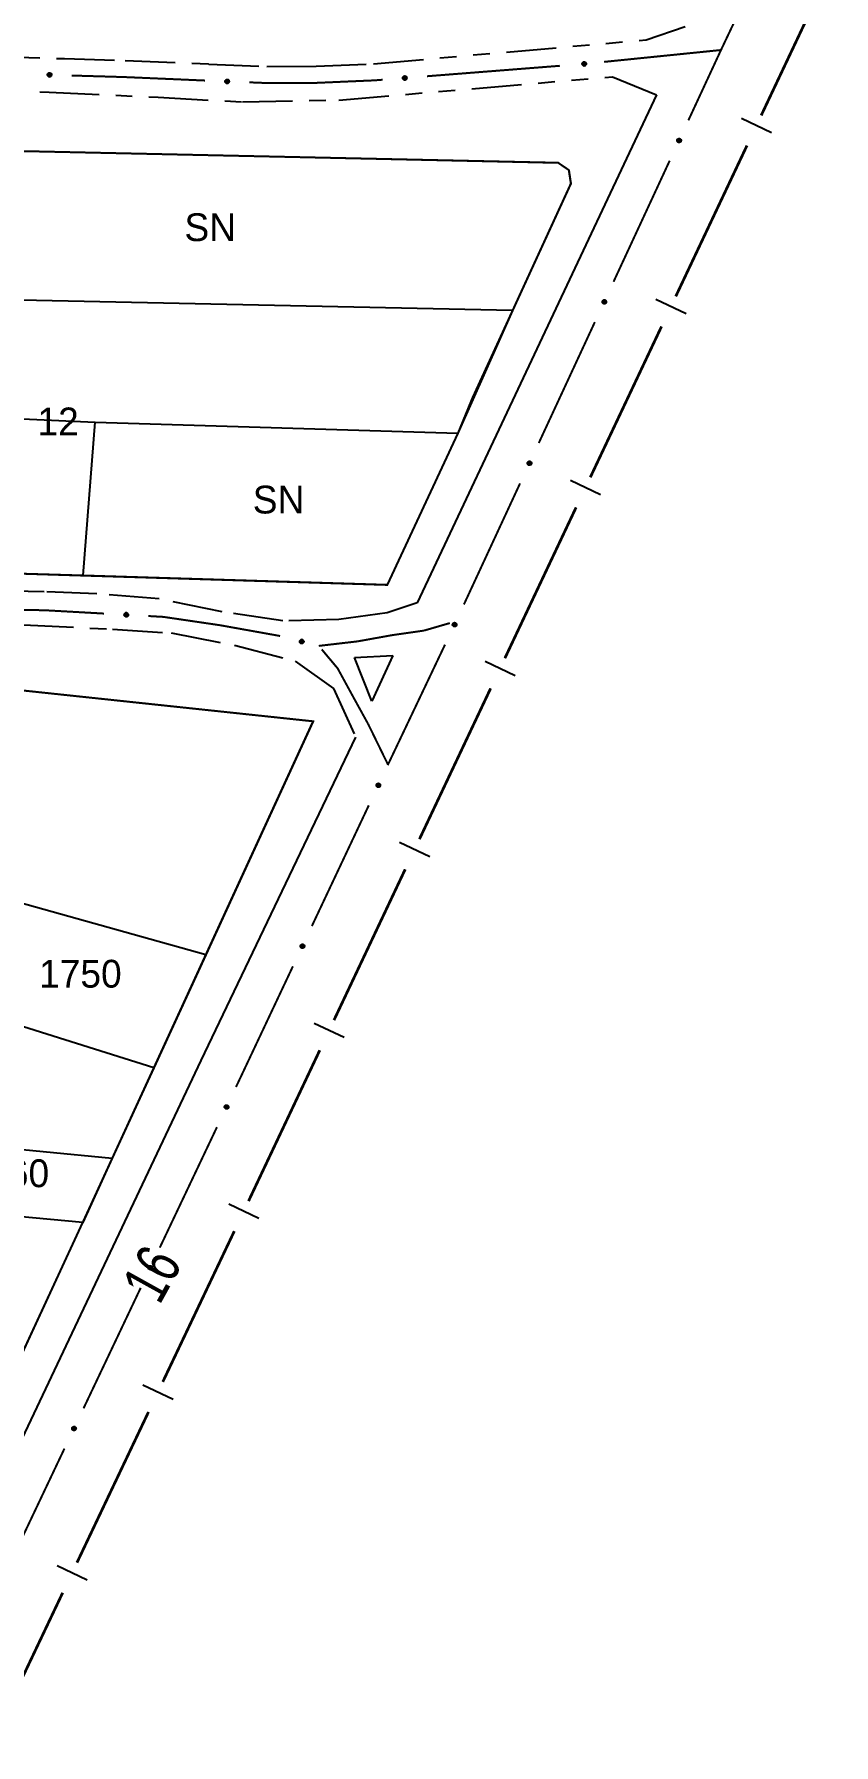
# Model space of a CAD drawing. Extents: x 203196 to 204359, y 4872588 to 4874244.
# Drawn here: x 204081.1 to 204153.1, y 4873114.6 to 4873268.4 of the extents above; entities that cross this region are included whole.
import ezdxf
from ezdxf.enums import TextEntityAlignment as Align

# ---------------------------------------------------------------- set-up
doc = ezdxf.new("R2010")
doc.units = 0
doc.header["$LTSCALE"] = 1.5
doc.header["$MEASUREMENT"] = 0
doc.linetypes.add('TRACO_25', pattern=[8, 3, -1, 1, -1, 1, -1])
for name, color, linetype in [('CD_MALHA_LOTES', 7, 'CONTINUOUS'), ('LM-LIM-SETORES-BAIRROS', 250, 'CONTINUOUS'), ('RU-QUADRA', 210, 'CONTINUOUS'), ('SV-EIXO-RUA-N-PAV', 6, 'CONTINUOUS'), ('SV-EIXO-RUA-PAV', 20, 'CONTINUOUS'), ('SV-RUA-NAO-PAV', 7, 'CONTINUOUS'), ('SV-RUA-PAVIM', 7, 'CONTINUOUS'), ('SV-TXT-RUA-PAV', 7, 'CONTINUOUS'), ('Th_NmrPort', 1, 'CONTINUOUS')]:
    doc.layers.add(name, color=color, linetype=linetype)
doc.styles.add('ARIAL', font='ARIAL.SHX')

msp = doc.modelspace()

# ---------------------------------------------------------------- linework, layer by layer
at = {"layer": 'CD_MALHA_LOTES', "linetype": 'Continuous', "flags": 128}
for points in [[(204077.649778, 4873257.945786), (204128.24001, 4873256.846762), (204129.194573, 4873256.195676), (204129.382191, 4873254.976383), (204124.135621, 4873243.557858)], [(204124.135621, 4873243.557858), (204076.960922, 4873244.54644)], [(204124.135621, 4873243.557858), (204119.215309, 4873232.512458)], [(204075.374157, 4873234.020862), (204086.556713, 4873233.510033)], [(204085.48824, 4873219.717569), (204086.556713, 4873233.510033)], [(204086.556713, 4873233.510033), (204119.215309, 4873232.512458)], [(204119.215309, 4873232.512458), (204112.865238, 4873218.879874)], [(204085.48824, 4873219.717569), (204074.257949, 4873220.061199)], [(204112.865238, 4873218.879874), (204085.48824, 4873219.717569)], [(204077.240876, 4873209.683425), (204106.176853, 4873206.612377), (204096.520659, 4873185.617221)], [(204096.520659, 4873185.617221), (204069.602875, 4873193.141934)], [(204096.520659, 4873185.617221), (204091.847959, 4873175.457519)], [(204091.847959, 4873175.457519), (204065.611286, 4873183.679857)], [(204091.847959, 4873175.457519), (204088.109974, 4873167.330139)], [(204063.228988, 4873169.729099), (204088.109974, 4873167.330139)], [(204088.109974, 4873167.330139), (204085.449099, 4873161.544684)], [(204085.449099, 4873161.544684), (204060.87082, 4873163.81534)], [(204075.214034, 4873139.457888), (204085.449099, 4873161.544684)]]:
    msp.add_lwpolyline(points, dxfattribs=at)
at = {"layer": 'LM-LIM-SETORES-BAIRROS', "const_width": 0.25}
for points in [[(204152.926195, 4873274.670148), (204146.517425, 4873261.108155)], [(204145.235671, 4873258.395756), (204138.826901, 4873244.833763)], [(204137.545147, 4873242.121364), (204131.136377, 4873228.559371)], [(204129.854623, 4873225.846972), (204123.445853, 4873212.284979)], [(204122.164099, 4873209.57258), (204115.755328, 4873196.010586)], [(204114.473574, 4873193.298188), (204108.064804, 4873179.736194)], [(204106.78305, 4873177.023796), (204100.37428, 4873163.461802)], [(204099.091481, 4873160.749899), (204092.655629, 4873147.200736)], [(204091.368458, 4873144.490904), (204084.932606, 4873130.941741)], [(204083.645435, 4873128.231909), (204077.209583, 4873114.682746)]]:
    msp.add_lwpolyline(points, dxfattribs=at)
at = {"layer": 'LM-LIM-SETORES-BAIRROS'}
for points in [[(204144.733974, 4873260.844899), (204147.446373, 4873259.563145)], [(204137.04345, 4873244.570507), (204139.755849, 4873243.288753)], [(204129.352926, 4873228.296115), (204132.065325, 4873227.014361)], [(204121.662402, 4873212.021723), (204124.374801, 4873210.739969)], [(204113.971878, 4873195.747331), (204116.684276, 4873194.465577)], [(204106.281354, 4873179.472938), (204108.993752, 4873178.191184)], [(204098.590829, 4873163.198546), (204101.303228, 4873161.916792)], [(204090.871655, 4873146.941044), (204093.581488, 4873145.653873)], [(204083.148633, 4873130.682049), (204085.858465, 4873129.394878)]]:
    msp.add_lwpolyline(points, dxfattribs=at)
at = {"layer": 'RU-QUADRA', "linetype": 'Continuous', "const_width": 0.18, "flags": 128}
for points in [[(204074.257949, 4873220.061199), (204085.48824, 4873219.717569), (204112.865238, 4873218.879874), (204119.215309, 4873232.512458), (204120.522086, 4873235.693437), (204124.135621, 4873243.557858), (204129.382191, 4873254.976383), (204129.194573, 4873256.195676), (204128.24001, 4873256.846762), (204077.649778, 4873257.945786)], [(204075.214034, 4873139.457888), (204085.449099, 4873161.544684), (204088.109974, 4873167.330139), (204091.108688, 4873173.850147), (204091.847959, 4873175.457519), (204096.520659, 4873185.617221), (204106.176853, 4873206.612377), (204077.240876, 4873209.683425)]]:
    msp.add_lwpolyline(points, dxfattribs=at)
at = {"layer": 'SV-EIXO-RUA-N-PAV', "const_width": 0.18}
for points in [[(204132.376856, 4873265.921882), (204142.325981, 4873266.929306)], [(204142.325981, 4873266.929306), (204142.896206, 4873266.987045)], [(204116.429552, 4873264.629411), (204128.392751, 4873265.568487)], [(204084.462162, 4873264.693264), (204088.460475, 4873264.577099)], [(204088.460475, 4873264.577099), (204089.210506, 4873264.555312)], [(204089.210506, 4873264.555312), (204096.453462, 4873264.243766)], [(204100.450158, 4873264.081245), (204101.449339, 4873264.040797)], [(204101.449339, 4873264.040797), (204101.985314, 4873264.019102)], [(204101.985314, 4873264.019102), (204106.448872, 4873264.035021)], [(204106.448872, 4873264.035021), (204106.508049, 4873264.035204)], [(204106.508049, 4873264.035204), (204111.444292, 4873264.247893)], [(204111.444292, 4873264.247893), (204111.721262, 4873264.259824)], [(204111.721262, 4873264.259824), (204112.441818, 4873264.316386)], [(204082.118342, 4873216.5943), (204075.380319, 4873216.744037)], [(204082.378252, 4873216.579805), (204082.118342, 4873216.5943)], [(204087.370492, 4873216.301352), (204082.378252, 4873216.579805)], [(204092.700355, 4873216.004068), (204091.364285, 4873216.07859)], [(204093.355174, 4873215.907835), (204092.700355, 4873216.004068)], [(204097.797491, 4873215.254977), (204093.355174, 4873215.907835)], [(204098.29947, 4873215.165071), (204097.797491, 4873215.254977)], [(204103.217427, 4873214.284242), (204098.29947, 4873215.165071)], [(204113.329246, 4873214.365137), (204115.598996, 4873214.689387)], [(204115.598996, 4873214.689387), (204116.160555, 4873214.769609)], [(204116.160555, 4873214.769609), (204118.496729, 4873215.44822)], [(204103.221094, 4873214.283304), (204103.217427, 4873214.284242)], [(204106.695892, 4873213.394402), (204109.675814, 4873213.740905)], [(204108.394678, 4873211.372038), (204106.961728, 4873213.077931)], [(204109.675814, 4873213.740905), (204110.174358, 4873213.798875)], [(204110.174358, 4873213.798875), (204112.633163, 4873214.240199)], [(204112.633163, 4873214.240199), (204113.329246, 4873214.365137)], [(204108.764413, 4873210.694191), (204108.394678, 4873211.372038)], [(204109.85078, 4873208.702518), (204108.764413, 4873210.694191)], [(204110.204059, 4873208.062199), (204109.85078, 4873208.702518)], [(204111.145093, 4873206.356576), (204110.204059, 4873208.062199)], [(204111.167933, 4873206.309858), (204111.145093, 4873206.356576)], [(204112.924773, 4873202.716321), (204111.167933, 4873206.309858)]]:
    msp.add_lwpolyline(points, dxfattribs=at)
at = {"layer": 'SV-EIXO-RUA-N-PAV'}
for points in [[(204130.436585, 4873265.836058), (204130.466969, 4873265.874384), (204130.500919, 4873265.90111), (204130.535651, 4873265.915251), (204130.569601, 4873265.919744), (204130.604852, 4873265.920429), (204130.640544, 4873265.913278), (204130.6784, 4873265.896567), (204130.71706, 4873265.866358), (204130.742152, 4873265.829779), (204130.757838, 4873265.79647), (204130.764561, 4873265.761339), (204130.764653, 4873265.727084), (204130.755999, 4873265.690254), (204130.738689, 4873265.652056), (204130.707372, 4873265.613917), (204130.673908, 4873265.587944), (204130.639955, 4873265.575148), (204130.604593, 4873265.568613), (204130.568597, 4873265.568345), (204130.533602, 4873265.575566), (204130.495173, 4873265.593064), (204130.45794, 4873265.624473), (204130.431653, 4873265.657553), (204130.418384, 4873265.691318), (204130.412734, 4873265.726276), (204130.411617, 4873265.761624), (204130.417311, 4873265.797801), (204130.436585, 4873265.836058)], [(204082.323257, 4873264.871828), (204082.358499, 4873264.90574), (204082.395722, 4873264.92768), (204082.432035, 4873264.937043), (204082.46628, 4873264.93695), (204082.501305, 4873264.932908), (204082.535718, 4873264.921043), (204082.570996, 4873264.899413), (204082.605263, 4873264.8643), (204082.625232, 4873264.824691), (204082.636316, 4873264.789582), (204082.638275, 4873264.753866), (204082.633779, 4873264.719908), (204082.620272, 4873264.684569), (204082.598003, 4873264.649032), (204082.561861, 4873264.61543), (204082.525221, 4873264.594171), (204082.48986, 4873264.586037), (204082.453942, 4873264.584295), (204082.418234, 4873264.58885), (204082.384521, 4873264.600691), (204082.348781, 4873264.623177), (204082.316088, 4873264.659288), (204082.294468, 4873264.69559), (204082.28584, 4873264.730828), (204082.284921, 4873264.766228), (204082.288547, 4873264.801407), (204082.299034, 4873264.836496), (204082.323257, 4873264.871828)], [(204098.312684, 4873264.277944), (204098.348165, 4873264.311606), (204098.385542, 4873264.333282), (204098.42192, 4873264.342388), (204098.456165, 4873264.342052), (204098.49116, 4873264.337763), (204098.525488, 4873264.325655), (204098.560612, 4873264.303776), (204098.59463, 4873264.268422), (204098.614318, 4873264.228673), (204098.625154, 4873264.193486), (204098.62686, 4873264.157757), (204098.622124, 4873264.123831), (204098.608367, 4873264.088589), (204098.585848, 4873264.053211), (204098.549469, 4873264.019865), (204098.51268, 4873263.998866), (204098.477262, 4873263.990982), (204098.441332, 4873263.989494), (204098.405657, 4873263.994301), (204098.372028, 4873264.006381), (204098.336449, 4873264.029119), (204098.304012, 4873264.06546), (204098.282649, 4873264.101914), (204098.27427, 4873264.137212), (204098.273602, 4873264.172618), (204098.277477, 4873264.20777), (204098.288212, 4873264.242785), (204098.312684, 4873264.277944)], [(204114.283831, 4873264.571398), (204114.315072, 4873264.609028), (204114.349617, 4873264.634981), (204114.384659, 4873264.648334), (204114.418702, 4873264.652059), (204114.453959, 4873264.651948), (204114.48948, 4873264.643994), (204114.526949, 4873264.626432), (204114.564918, 4873264.595358), (204114.589178, 4873264.558223), (204114.604108, 4873264.524568), (204114.610036, 4873264.489293), (204114.609354, 4873264.455045), (204114.599871, 4873264.418421), (204114.581703, 4873264.380623), (204114.549533, 4873264.343201), (204114.515492, 4873264.317989), (204114.481258, 4873264.305964), (204114.445758, 4873264.300228), (204114.409765, 4873264.300773), (204114.374941, 4873264.308782), (204114.336918, 4873264.327143), (204114.300403, 4873264.359384), (204114.27487, 4873264.393049), (204114.262367, 4873264.427105), (204114.257507, 4873264.462183), (204114.257188, 4873264.497546), (204114.263698, 4873264.533586), (204114.283831, 4873264.571398)], [(204089.504716, 4873216.07206), (204089.468725, 4873216.038943), (204089.431022, 4873216.01784), (204089.394509, 4873216.00929), (204089.360273, 4873216.010148), (204089.325348, 4873216.014971), (204089.291208, 4873216.027601), (204089.256422, 4873216.050013), (204089.222948, 4873216.085883), (204089.203869, 4873216.125928), (204089.193571, 4873216.161276), (204089.19241, 4873216.197027), (204089.197664, 4873216.230876), (204089.211956, 4873216.265905), (204089.235013, 4873216.300935), (204089.271896, 4873216.333722), (204089.309002, 4873216.354157), (204089.344536, 4873216.3615), (204089.380484, 4873216.362439), (204089.416081, 4873216.357089), (204089.449522, 4873216.344497), (204089.48475, 4873216.321219), (204089.516629, 4873216.284386), (204089.537433, 4873216.247611), (204089.545272, 4873216.212189), (204089.5454, 4873216.176777), (204089.540989, 4873216.141688), (204089.529721, 4873216.106842), (204089.504716, 4873216.07206)], [(204105.270616, 4873213.645382), (204105.228898, 4873213.619855), (204105.187823, 4873213.606446), (204105.150346, 4873213.605123), (204105.116924, 4873213.612589), (204105.083592, 4873213.624079), (204105.052541, 4873213.643077), (204105.022749, 4873213.671796), (204104.996848, 4873213.713465), (204104.985878, 4873213.756445), (204104.982615, 4873213.793118), (204104.988393, 4873213.828417), (204105.000097, 4873213.860611), (204105.020898, 4873213.892211), (204105.050297, 4873213.922118), (204105.092827, 4873213.947149), (204105.133186, 4873213.960018), (204105.169469, 4873213.960346), (204105.204919, 4873213.954312), (204105.238809, 4873213.942174), (204105.269181, 4873213.92335), (204105.299239, 4873213.893695), (204105.323388, 4873213.851391), (204105.336683, 4873213.811284), (204105.337521, 4873213.775015), (204105.330794, 4873213.740248), (204105.319677, 4873213.706676), (204105.301879, 4873213.674668), (204105.270616, 4873213.645382)]]:
    msp.add_lwpolyline(points, close=True, dxfattribs=at)
for points in [[(204130.411617, 4873265.761624), (204130.742152, 4873265.829779)], [(204130.412734, 4873265.726276), (204130.757838, 4873265.79647)], [(204130.415833, 4873265.745422), (204130.744866, 4873265.814398)], [(204130.417311, 4873265.797801), (204130.71706, 4873265.866358)], [(204130.418187, 4873265.708629), (204130.759713, 4873265.776128)], [(204130.418384, 4873265.691318), (204130.764561, 4873265.761339)], [(204130.419184, 4873265.780048), (204130.725001, 4873265.848045)], [(204130.427966, 4873265.815225), (204130.694413, 4873265.879235)], [(204130.428549, 4873265.67402), (204130.761655, 4873265.743408)], [(204130.431653, 4873265.657553), (204130.764653, 4873265.727084)], [(204130.436585, 4873265.836058), (204130.6784, 4873265.896567)], [(204130.447057, 4873265.640235), (204130.755726, 4873265.707149)], [(204130.453984, 4873265.856262), (204130.652156, 4873265.903758)], [(204130.45794, 4873265.624473), (204130.755999, 4873265.690254)], [(204130.466969, 4873265.874384), (204130.640544, 4873265.913278)], [(204130.480223, 4873265.610677), (204130.744367, 4873265.67034)], [(204130.486257, 4873265.889702), (204130.61399, 4873265.91498)], [(204130.495173, 4873265.593064), (204130.738689, 4873265.652056)], [(204130.500919, 4873265.90111), (204130.604852, 4873265.920429)], [(204130.519627, 4873265.587237), (204130.715359, 4873265.631743)], [(204130.533602, 4873265.575566), (204130.707372, 4873265.613917)], [(204130.555353, 4873265.573025), (204130.684306, 4873265.599797)], [(204130.568597, 4873265.568345), (204130.673908, 4873265.587944)], [(204082.284921, 4873264.766228), (204082.636316, 4873264.789582)], [(204082.28584, 4873264.730828), (204082.638275, 4873264.753866)], [(204082.287962, 4873264.74801), (204082.635451, 4873264.769171)], [(204082.288547, 4873264.801407), (204082.625232, 4873264.824691)], [(204082.290556, 4873264.784786), (204082.625862, 4873264.809085)], [(204082.293597, 4873264.712325), (204082.632994, 4873264.736487)], [(204082.294468, 4873264.69559), (204082.633779, 4873264.719908)], [(204082.298513, 4873264.818653), (204082.610681, 4873264.845089)], [(204082.299034, 4873264.836496), (204082.605263, 4873264.8643)], [(204082.307414, 4873264.676366), (204082.622263, 4873264.701348)], [(204082.311926, 4873264.852337), (204082.584544, 4873264.880094)], [(204082.316088, 4873264.659288), (204082.620272, 4873264.684569)], [(204082.323257, 4873264.871828), (204082.570996, 4873264.899413)], [(204082.336323, 4873264.642633), (204082.606078, 4873264.666391)], [(204082.343204, 4873264.88952), (204082.545952, 4873264.910054)], [(204082.348781, 4873264.623177), (204082.598003, 4873264.649032)], [(204082.358499, 4873264.90574), (204082.535718, 4873264.921043)], [(204082.372234, 4873264.614128), (204082.572163, 4873264.632026)], [(204082.379664, 4873264.918338), (204082.509631, 4873264.926285)], [(204082.384521, 4873264.600691), (204082.561861, 4873264.61543)], [(204082.395722, 4873264.92768), (204082.501305, 4873264.932908)], [(204082.405736, 4873264.595261), (204082.537113, 4873264.604526)], [(204082.418234, 4873264.58885), (204082.525221, 4873264.594171)], [(204098.273602, 4873264.172618), (204098.625154, 4873264.193486)], [(204098.27427, 4873264.137212), (204098.62686, 4873264.157757)], [(204098.276514, 4873264.154379), (204098.624144, 4873264.173082)], [(204098.277477, 4873264.20777), (204098.614318, 4873264.228673)], [(204098.279368, 4873264.191136), (204098.614837, 4873264.213062)], [(204098.281897, 4873264.118654), (204098.621456, 4873264.140415)], [(204098.282649, 4873264.101914), (204098.622124, 4873264.123831)], [(204098.287565, 4873264.224945), (204098.599912, 4873264.249173)], [(204098.288212, 4873264.242785), (204098.59463, 4873264.268422)], [(204098.295459, 4873264.082599), (204098.610477, 4873264.105353)], [(204098.301215, 4873264.258533), (204098.574023, 4873264.284362)], [(204098.304012, 4873264.06546), (204098.608367, 4873264.088589)], [(204098.312684, 4873264.277944), (204098.560612, 4873264.303776)], [(204098.324129, 4873264.048663), (204098.594045, 4873264.070512)], [(204098.332756, 4873264.295494), (204098.535644, 4873264.314594)], [(204098.336449, 4873264.029119), (204098.585848, 4873264.053211)], [(204098.348165, 4873264.311606), (204098.525488, 4873264.325655)], [(204098.359837, 4873264.019904), (204098.559888, 4873264.036388)], [(204098.369419, 4873264.324054), (204098.499439, 4873264.331082)], [(204098.372028, 4873264.006381), (204098.549469, 4873264.019865)], [(204098.385542, 4873264.333282), (204098.49116, 4873264.337763)], [(204098.393205, 4873264.0008), (204098.524644, 4873264.009136)], [(204098.405657, 4873263.994301), (204098.51268, 4873263.998866)], [(204114.257188, 4873264.497546), (204114.589178, 4873264.558223)], [(204114.257507, 4873264.462183), (204114.604108, 4873264.524568)], [(204114.261038, 4873264.481253), (204114.591544, 4873264.542783)], [(204114.262367, 4873264.427105), (204114.610036, 4873264.489293)], [(204114.26256, 4873264.444417), (204114.605523, 4873264.504188)], [(204114.263698, 4873264.533586), (204114.564918, 4873264.595358)], [(204114.26517, 4873264.515795), (204114.572444, 4873264.576871)], [(204114.272138, 4873264.409582), (204114.606726, 4873264.471433)], [(204114.274743, 4873264.550765), (204114.542567, 4873264.608744)], [(204114.27487, 4873264.393049), (204114.609354, 4873264.455045)], [(204114.283831, 4873264.571398), (204114.526949, 4873264.626432)], [(204114.289878, 4873264.375388), (204114.59998, 4873264.435317)], [(204114.300403, 4873264.359384), (204114.599871, 4873264.418421)], [(204114.301681, 4873264.591204), (204114.500875, 4873264.634214)], [(204114.315072, 4873264.609028), (204114.48948, 4873264.643994)], [(204114.322369, 4873264.345089), (204114.587792, 4873264.398773)], [(204114.3347, 4873264.623907), (204114.462971, 4873264.646295)], [(204114.336918, 4873264.327143), (204114.581703, 4873264.380623)], [(204114.349617, 4873264.634981), (204114.453959, 4873264.651948)], [(204114.361233, 4873264.320766), (204114.557921, 4873264.360842)], [(204114.374941, 4873264.308782), (204114.549533, 4873264.343201)], [(204114.39663, 4873264.305751), (204114.526155, 4873264.329605)], [(204114.409765, 4873264.300773), (204114.515492, 4873264.317989)], [(204089.545272, 4873216.212189), (204089.19241, 4873216.197027)], [(204089.5454, 4873216.176777), (204089.193571, 4873216.161276)], [(204089.542766, 4873216.195058), (204089.194892, 4873216.181662)], [(204089.537433, 4873216.247611), (204089.197664, 4873216.230876)], [(204089.53793, 4873216.230861), (204089.198078, 4873216.214284)], [(204089.52492, 4873216.267119), (204089.209591, 4873216.249175)], [(204089.516629, 4873216.284386), (204089.211956, 4873216.265905)], [(204089.49677, 4873216.301489), (204089.226553, 4873216.283761)], [(204089.48475, 4873216.321219), (204089.235013, 4873216.300935)], [(204089.461505, 4873216.330789), (204089.261226, 4873216.31736)], [(204089.449522, 4873216.344497), (204089.271896, 4873216.333722)], [(204089.428433, 4873216.3504), (204089.296882, 4873216.344071)], [(204089.416081, 4873216.357089), (204089.309002, 4873216.354157)], [(204089.539352, 4873216.15835), (204089.203587, 4873216.141545)], [(204089.540989, 4873216.141688), (204089.203869, 4873216.125928)], [(204089.530641, 4873216.124669), (204089.21796, 4873216.10521)], [(204089.529721, 4873216.106842), (204089.222948, 4873216.085883)], [(204089.516479, 4873216.091293), (204089.243309, 4873216.06963)], [(204089.504716, 4873216.07206), (204089.256422, 4873216.050013)], [(204089.484378, 4873216.054818), (204089.281223, 4873216.038816)], [(204089.468725, 4873216.038943), (204089.291208, 4873216.027601)], [(204089.447284, 4873216.02682), (204089.317172, 4873216.021778)], [(204089.431022, 4873216.01784), (204089.325348, 4873216.014971)], [(204105.330794, 4873213.740248), (204104.982615, 4873213.793118)], [(204105.319677, 4873213.706676), (204104.985878, 4873213.756445)], [(204105.331747, 4873213.758694), (204104.987855, 4873213.812863)], [(204105.337521, 4873213.775015), (204104.988393, 4873213.828417)], [(204105.321295, 4873213.723339), (204104.988624, 4873213.771821)], [(204105.306231, 4873213.691981), (204104.995695, 4873213.733392)], [(204105.301879, 4873213.674668), (204104.996848, 4873213.713465)], [(204105.33393, 4873213.794755), (204104.997293, 4873213.844252)], [(204105.336683, 4873213.811284), (204105.000097, 4873213.860611)], [(204105.285879, 4873213.661976), (204105.013679, 4873213.69358)], [(204105.328181, 4873213.832846), (204105.01534, 4873213.876255)], [(204105.323388, 4873213.851391), (204105.020898, 4873213.892211)], [(204105.270616, 4873213.645382), (204105.022749, 4873213.671796)], [(204105.307215, 4873213.872013), (204105.038674, 4873213.906906)], [(204105.247327, 4873213.632401), (204105.044914, 4873213.656012)], [(204105.299239, 4873213.893695), (204105.050297, 4873213.922118)], [(204105.228898, 4873213.619855), (204105.052541, 4873213.643077)], [(204105.205516, 4873213.61211), (204105.076887, 4873213.632339)], [(204105.278285, 4873213.907582), (204105.079193, 4873213.933161)], [(204105.187823, 4873213.606446), (204105.083592, 4873213.624079)], [(204105.269181, 4873213.92335), (204105.092827, 4873213.947149)], [(204105.249633, 4873213.933222), (204105.119343, 4873213.952467)], [(204105.238809, 4873213.942174), (204105.133186, 4873213.960018)]]:
    msp.add_lwpolyline(points, dxfattribs=at)
at = {"layer": 'SV-EIXO-RUA-PAV', "const_width": 0.18}
for points in [[(204145.054345, 4873271.529093), (204142.908521, 4873267.012962)], [(204142.896206, 4873266.987045), (204139.962027, 4873260.663304)], [(204142.908521, 4873267.012962), (204142.896206, 4873266.987045)], [(204138.278452, 4873257.034864), (204133.227727, 4873246.149545)], [(204131.544152, 4873242.521105), (204126.493427, 4873231.635786)], [(204124.809852, 4873228.007346), (204119.759126, 4873217.122027)], [(204118.055391, 4873213.503059), (204113.330569, 4873203.569476)], [(204112.924773, 4873202.716321), (204112.901199, 4873202.666348)], [(204113.330569, 4873203.569476), (204112.924773, 4873202.716321)], [(204111.194611, 4873199.048675), (204106.074846, 4873188.195657)], [(204104.368258, 4873184.577984), (204099.675141, 4873174.629383)], [(204099.675141, 4873174.629383), (204099.580892, 4873174.429592)], [(204099.580892, 4873174.429592), (204099.246764, 4873173.725784)], [(204097.531297, 4873170.112313), (204092.384894, 4873159.2719)], [(204090.669427, 4873155.65843), (204085.523024, 4873144.818017)], [(204083.807557, 4873141.204546), (204079.947755, 4873133.074237)]]:
    msp.add_lwpolyline(points, dxfattribs=at)
at = {"layer": 'SV-EIXO-RUA-PAV'}
for points in [[(204139.280569, 4873258.933086), (204139.298033, 4873258.887402), (204139.303701, 4873258.844567), (204139.298145, 4873258.807481), (204139.28469, 4873258.775988), (204139.267297, 4873258.745321), (204139.242939, 4873258.71827), (204139.209253, 4873258.694235), (204139.163549, 4873258.676395), (204139.119288, 4873258.673473), (204139.082637, 4873258.676974), (204139.048991, 4873258.689113), (204139.019482, 4873258.706509), (204138.99222, 4873258.73274), (204138.968196, 4873258.767115), (204138.951369, 4873258.813506), (204138.946101, 4873258.855538), (204138.952416, 4873258.891269), (204138.964834, 4873258.925017), (204138.982967, 4873258.956114), (204139.00703, 4873258.982529), (204139.041683, 4873259.006655), (204139.087692, 4873259.022657), (204139.129554, 4873259.02839), (204139.165364, 4873259.022578), (204139.198314, 4873259.009604), (204139.229286, 4873258.992533), (204139.257497, 4873258.969179), (204139.280569, 4873258.933086)], [(204132.546269, 4873244.419327), (204132.563733, 4873244.373643), (204132.5694, 4873244.330808), (204132.563845, 4873244.293722), (204132.55039, 4873244.262229), (204132.532996, 4873244.231562), (204132.508638, 4873244.204511), (204132.474953, 4873244.180476), (204132.429249, 4873244.162636), (204132.384988, 4873244.159714), (204132.348337, 4873244.163215), (204132.314691, 4873244.175354), (204132.285181, 4873244.19275), (204132.257919, 4873244.218981), (204132.233896, 4873244.253356), (204132.217069, 4873244.299747), (204132.2118, 4873244.341779), (204132.218116, 4873244.37751), (204132.230534, 4873244.411258), (204132.248667, 4873244.442355), (204132.27273, 4873244.46877), (204132.307383, 4873244.492896), (204132.353392, 4873244.508898), (204132.395254, 4873244.514631), (204132.431064, 4873244.508819), (204132.464014, 4873244.495845), (204132.494986, 4873244.478774), (204132.523197, 4873244.45542), (204132.546269, 4873244.419327)], [(204125.811968, 4873229.905568), (204125.829432, 4873229.859884), (204125.8351, 4873229.817049), (204125.829545, 4873229.779963), (204125.81609, 4873229.74847), (204125.798696, 4873229.717803), (204125.774338, 4873229.690752), (204125.740653, 4873229.666717), (204125.694949, 4873229.648877), (204125.650687, 4873229.645955), (204125.614037, 4873229.649456), (204125.58039, 4873229.661595), (204125.550881, 4873229.678991), (204125.523619, 4873229.705222), (204125.499596, 4873229.739596), (204125.482769, 4873229.785988), (204125.4775, 4873229.82802), (204125.483816, 4873229.863751), (204125.496234, 4873229.897499), (204125.514366, 4873229.928596), (204125.53843, 4873229.955011), (204125.573083, 4873229.979137), (204125.619092, 4873229.995139), (204125.660953, 4873230.000872), (204125.696764, 4873229.99506), (204125.729714, 4873229.982086), (204125.760685, 4873229.965015), (204125.788897, 4873229.941661), (204125.811968, 4873229.905568)], [(204119.075573, 4873215.391633), (204119.092601, 4873215.345784), (204119.097859, 4873215.302898), (204119.09195, 4873215.265866), (204119.078196, 4873215.234503), (204119.06051, 4873215.204003), (204119.035895, 4873215.177186), (204119.001982, 4873215.153473), (204118.95611, 4873215.13607), (204118.911822, 4873215.13357), (204118.875207, 4873215.137421), (204118.841678, 4873215.14988), (204118.812336, 4873215.167557), (204118.785326, 4873215.194047), (204118.761631, 4873215.228649), (204118.745248, 4873215.275199), (204118.74038, 4873215.31728), (204118.747036, 4873215.352949), (204118.759776, 4873215.386577), (204118.778204, 4873215.417499), (204118.802519, 4873215.443684), (204118.837401, 4873215.467478), (204118.88356, 4873215.48304), (204118.925474, 4873215.488373), (204118.961227, 4873215.48222), (204118.994052, 4873215.468932), (204119.02486, 4873215.451566), (204119.052847, 4873215.427945), (204119.075573, 4873215.391633)], [(204112.208765, 4873200.940493), (204112.225938, 4873200.894699), (204112.231334, 4873200.851829), (204112.225543, 4873200.814779), (204112.211888, 4873200.783373), (204112.1943, 4873200.752816), (204112.169771, 4873200.725921), (204112.135934, 4873200.7021), (204112.090117, 4873200.68455), (204112.045838, 4873200.68191), (204112.00921, 4873200.685644), (204111.975642, 4873200.697996), (204111.946244, 4873200.715579), (204111.919149, 4873200.741983), (204111.895344, 4873200.776509), (204111.878812, 4873200.823007), (204111.873811, 4873200.865071), (204111.880353, 4873200.900761), (204111.892985, 4873200.93443), (204111.911315, 4873200.965411), (204111.935546, 4873200.991673), (204111.970352, 4873201.015578), (204112.016461, 4873201.031287), (204112.058358, 4873201.036754), (204112.094131, 4873201.030715), (204112.126998, 4873201.017532), (204112.15786, 4873201.000264), (204112.185923, 4873200.976732), (204112.208765, 4873200.940493)], [(204105.382412, 4873186.469802), (204105.399585, 4873186.424008), (204105.404981, 4873186.381138), (204105.39919, 4873186.344088), (204105.385535, 4873186.312681), (204105.367947, 4873186.282125), (204105.343418, 4873186.255229), (204105.309581, 4873186.231409), (204105.263764, 4873186.213859), (204105.219485, 4873186.211218), (204105.182857, 4873186.214952), (204105.149289, 4873186.227305), (204105.119891, 4873186.244888), (204105.092796, 4873186.271292), (204105.068991, 4873186.305818), (204105.052459, 4873186.352316), (204105.047458, 4873186.39438), (204105.054, 4873186.43007), (204105.066632, 4873186.463739), (204105.084962, 4873186.49472), (204105.109193, 4873186.520982), (204105.143999, 4873186.544887), (204105.190108, 4873186.560596), (204105.232005, 4873186.566063), (204105.267778, 4873186.560024), (204105.300645, 4873186.546841), (204105.331508, 4873186.529573), (204105.35957, 4873186.506041), (204105.382412, 4873186.469802)], [(204098.550093, 4873172.001635), (204098.567154, 4873171.955799), (204098.572445, 4873171.912916), (204098.566563, 4873171.87588), (204098.552831, 4873171.844507), (204098.535168, 4873171.813994), (204098.510573, 4873171.787159), (204098.476677, 4873171.763421), (204098.430817, 4873171.745984), (204098.386532, 4873171.743452), (204098.349913, 4873171.747276), (204098.316375, 4873171.759711), (204098.287021, 4873171.777366), (204098.259991, 4873171.803836), (204098.236271, 4873171.838421), (204098.219853, 4873171.884959), (204098.214955, 4873171.927036), (204098.221585, 4873171.96271), (204098.2343, 4873171.996347), (204098.252706, 4873172.027283), (204098.277001, 4873172.053485), (204098.311865, 4873172.077305), (204098.358013, 4873172.092901), (204098.399924, 4873172.098265), (204098.435681, 4873172.092138), (204098.468516, 4873172.078874), (204098.499336, 4873172.061531), (204098.52734, 4873172.03793), (204098.550093, 4873172.001635)], [(204091.688223, 4873157.547751), (204091.705285, 4873157.501915), (204091.710575, 4873157.459033), (204091.704693, 4873157.421996), (204091.690961, 4873157.390624), (204091.673298, 4873157.36011), (204091.648703, 4873157.333275), (204091.614807, 4873157.309538), (204091.568947, 4873157.292101), (204091.524662, 4873157.289569), (204091.488044, 4873157.293393), (204091.454506, 4873157.305828), (204091.425151, 4873157.323483), (204091.398121, 4873157.349953), (204091.374401, 4873157.384538), (204091.357983, 4873157.431076), (204091.353085, 4873157.473152), (204091.359715, 4873157.508826), (204091.37243, 4873157.542464), (204091.390836, 4873157.5734), (204091.415131, 4873157.599602), (204091.449995, 4873157.623422), (204091.496143, 4873157.639017), (204091.538054, 4873157.644382), (204091.573811, 4873157.638254), (204091.606646, 4873157.624991), (204091.637466, 4873157.607647), (204091.665471, 4873157.584047), (204091.688223, 4873157.547751)], [(204084.826354, 4873143.093868), (204084.843415, 4873143.048032), (204084.848705, 4873143.005149), (204084.842823, 4873142.968113), (204084.829091, 4873142.93674), (204084.811428, 4873142.906227), (204084.786833, 4873142.879392), (204084.752937, 4873142.855655), (204084.707078, 4873142.838218), (204084.662792, 4873142.835685), (204084.626174, 4873142.839509), (204084.592636, 4873142.851944), (204084.563281, 4873142.8696), (204084.536251, 4873142.89607), (204084.512531, 4873142.930654), (204084.496114, 4873142.977193), (204084.491215, 4873143.019269), (204084.497845, 4873143.054943), (204084.51056, 4873143.088581), (204084.528966, 4873143.119516), (204084.553261, 4873143.145719), (204084.588126, 4873143.169538), (204084.634274, 4873143.185134), (204084.676184, 4873143.190498), (204084.711942, 4873143.184371), (204084.744776, 4873143.171108), (204084.775596, 4873143.153764), (204084.803601, 4873143.130163), (204084.826354, 4873143.093868)]]:
    msp.add_lwpolyline(points, close=True, dxfattribs=at)
for points in [[(204138.982967, 4873258.956114), (204138.946101, 4873258.855538)], [(204138.993748, 4873258.965117), (204138.950991, 4873258.840548)], [(204139.00703, 4873258.982529), (204138.951369, 4873258.813506)], [(204139.024197, 4873258.988596), (204138.962627, 4873258.797543)], [(204139.041683, 4873259.006655), (204138.968196, 4873258.767115)], [(204139.064459, 4873259.010529), (204138.981025, 4873258.752904)], [(204139.087692, 4873259.022657), (204138.99222, 4873258.73274)], [(204139.106801, 4873259.023976), (204139.00689, 4873258.724357)], [(204139.129554, 4873259.02839), (204139.019482, 4873258.706509)], [(204139.1453, 4873259.02266), (204139.035051, 4873258.70076)], [(204139.165364, 4873259.022578), (204139.048991, 4873258.689113)], [(204139.180354, 4873259.013916), (204139.064184, 4873258.685738)], [(204139.198314, 4873259.009604), (204139.082637, 4873258.676974)], [(204139.2132, 4873258.997172), (204139.104674, 4873258.678985)], [(204139.229286, 4873258.992533), (204139.119288, 4873258.673473)], [(204139.241272, 4873258.976625), (204139.143747, 4873258.678906)], [(204139.257497, 4873258.969179), (204139.163549, 4873258.676395)], [(204139.267048, 4873258.951127), (204139.186178, 4873258.689304)], [(204139.280569, 4873258.933086), (204139.209253, 4873258.694235)], [(204139.28907, 4873258.907815), (204139.228827, 4873258.713138)], [(204139.298033, 4873258.887402), (204139.242939, 4873258.71827)], [(204139.301369, 4873258.862998), (204139.257949, 4873258.740241)], [(204139.303701, 4873258.844567), (204139.267297, 4873258.745321)], [(204132.248667, 4873244.442355), (204132.2118, 4873244.341779)], [(204132.259448, 4873244.451358), (204132.216691, 4873244.326789)], [(204132.27273, 4873244.46877), (204132.217069, 4873244.299747)], [(204132.289897, 4873244.474836), (204132.228326, 4873244.283784)], [(204132.307383, 4873244.492896), (204132.233896, 4873244.253356)], [(204132.330159, 4873244.49677), (204132.246725, 4873244.239145)], [(204132.353392, 4873244.508898), (204132.257919, 4873244.218981)], [(204132.372501, 4873244.510217), (204132.272589, 4873244.210597)], [(204132.395254, 4873244.514631), (204132.285181, 4873244.19275)], [(204132.411, 4873244.5089), (204132.300751, 4873244.187001)], [(204132.431064, 4873244.508819), (204132.314691, 4873244.175354)], [(204132.446054, 4873244.500157), (204132.329883, 4873244.171979)], [(204132.464014, 4873244.495845), (204132.348337, 4873244.163215)], [(204132.478899, 4873244.483413), (204132.370373, 4873244.165226)], [(204132.494986, 4873244.478774), (204132.384988, 4873244.159714)], [(204132.506972, 4873244.462866), (204132.409447, 4873244.165147)], [(204132.523197, 4873244.45542), (204132.429249, 4873244.162636)], [(204132.532748, 4873244.437368), (204132.451878, 4873244.175545)], [(204132.546269, 4873244.419327), (204132.474953, 4873244.180476)], [(204132.55477, 4873244.394056), (204132.494526, 4873244.199379)], [(204132.563733, 4873244.373643), (204132.508638, 4873244.204511)], [(204132.567069, 4873244.349239), (204132.523649, 4873244.226482)], [(204132.5694, 4873244.330808), (204132.532996, 4873244.231562)], [(204125.514366, 4873229.928596), (204125.4775, 4873229.82802)], [(204125.525148, 4873229.937599), (204125.482391, 4873229.81303)], [(204125.53843, 4873229.955011), (204125.482769, 4873229.785988)], [(204125.555597, 4873229.961077), (204125.494026, 4873229.770025)], [(204125.573083, 4873229.979137), (204125.499596, 4873229.739596)], [(204125.595859, 4873229.983011), (204125.512425, 4873229.725386)], [(204125.619092, 4873229.995139), (204125.523619, 4873229.705222)], [(204125.638201, 4873229.996458), (204125.538289, 4873229.696838)], [(204125.660953, 4873230.000872), (204125.550881, 4873229.678991)], [(204125.6767, 4873229.995141), (204125.566451, 4873229.673242)], [(204125.696764, 4873229.99506), (204125.58039, 4873229.661595)], [(204125.711754, 4873229.986398), (204125.595583, 4873229.65822)], [(204125.729714, 4873229.982086), (204125.614037, 4873229.649456)], [(204125.744599, 4873229.969654), (204125.636073, 4873229.651467)], [(204125.760685, 4873229.965015), (204125.650687, 4873229.645955)], [(204125.772672, 4873229.949107), (204125.675147, 4873229.651388)], [(204125.788897, 4873229.941661), (204125.694949, 4873229.648877)], [(204125.798447, 4873229.923609), (204125.717578, 4873229.661786)], [(204125.811968, 4873229.905568), (204125.740653, 4873229.666717)], [(204125.82047, 4873229.880297), (204125.760226, 4873229.68562)], [(204125.829432, 4873229.859884), (204125.774338, 4873229.690752)], [(204125.832769, 4873229.83548), (204125.789348, 4873229.712723)], [(204125.8351, 4873229.817049), (204125.798696, 4873229.717803)], [(204118.778204, 4873215.417499), (204118.74038, 4873215.31728)], [(204118.789071, 4873215.426399), (204118.745128, 4873215.302244)], [(204118.802519, 4873215.443684), (204118.745248, 4873215.275199)], [(204118.819743, 4873215.449586), (204118.756352, 4873215.259129)], [(204118.837401, 4873215.467478), (204118.761631, 4873215.228649)], [(204118.860212, 4873215.471134), (204118.774324, 4873215.214317)], [(204118.88356, 4873215.48304), (204118.785326, 4873215.194047)], [(204118.90268, 4873215.484177), (204118.799915, 4873215.185524)], [(204118.925474, 4873215.488373), (204118.812336, 4873215.167557)], [(204118.941166, 4873215.482493), (204118.82785, 4873215.16166)], [(204118.961227, 4873215.48222), (204118.841678, 4873215.14988)], [(204118.976134, 4873215.473415), (204118.856838, 4873215.146361)], [(204118.994052, 4873215.468932), (204118.875207, 4873215.137421)], [(204119.008819, 4873215.456358), (204118.897262, 4873215.139222)], [(204119.02486, 4873215.451566), (204118.911822, 4873215.13357)], [(204119.036694, 4873215.435545), (204118.936333, 4873215.13877)], [(204119.052847, 4873215.427945), (204118.95611, 4873215.13607)], [(204119.062225, 4873215.409802), (204118.978861, 4873215.148762)], [(204119.075573, 4873215.391633), (204119.001982, 4873215.153473)], [(204119.083833, 4873215.366282), (204119.021735, 4873215.172189)], [(204119.092601, 4873215.345784), (204119.035895, 4873215.177186)], [(204119.095704, 4873215.321349), (204119.051114, 4873215.199012)], [(204119.097859, 4873215.302898), (204119.06051, 4873215.204003)], [(204111.911315, 4873200.965411), (204111.873811, 4873200.865071)], [(204111.922154, 4873200.974346), (204111.878606, 4873200.850051)], [(204111.935546, 4873200.991673), (204111.878812, 4873200.823007)], [(204111.952751, 4873200.99763), (204111.889968, 4873200.806973)], [(204111.970352, 4873201.015578), (204111.895344, 4873200.776509)], [(204111.993152, 4873201.019307), (204111.908083, 4873200.762218)], [(204112.016461, 4873201.031287), (204111.919149, 4873200.741983)], [(204112.035578, 4873201.032485), (204111.933765, 4873200.733506)], [(204112.058358, 4873201.036754), (204111.946244, 4873200.715579)], [(204112.074068, 4873201.030924), (204111.961777, 4873200.709731)], [(204112.094131, 4873201.030715), (204111.975642, 4873200.697996)], [(204112.109066, 4873201.021958), (204111.990813, 4873200.694525)], [(204112.126998, 4873201.017532), (204112.00921, 4873200.685644)], [(204112.141804, 4873201.005005), (204112.031259, 4873200.687515)], [(204112.15786, 4873201.000264), (204112.045838, 4873200.68191)], [(204112.169746, 4873200.984281), (204112.070332, 4873200.687188)], [(204112.185923, 4873200.976732), (204112.090117, 4873200.68455)], [(204112.195359, 4873200.95862), (204112.112828, 4873200.697315)], [(204112.208765, 4873200.940493), (204112.135934, 4873200.7021)], [(204112.217106, 4873200.915169), (204112.155627, 4873200.720879)], [(204112.225938, 4873200.894699), (204112.169771, 4873200.725921)], [(204112.22912, 4873200.870274), (204112.18492, 4873200.747795)], [(204112.231334, 4873200.851829), (204112.1943, 4873200.752816)], [(204105.084962, 4873186.49472), (204105.047458, 4873186.39438)], [(204105.095801, 4873186.503654), (204105.052253, 4873186.379359)], [(204105.109193, 4873186.520982), (204105.052459, 4873186.352316)], [(204105.126398, 4873186.526939), (204105.063615, 4873186.336281)], [(204105.143999, 4873186.544887), (204105.068991, 4873186.305818)], [(204105.166799, 4873186.548616), (204105.08173, 4873186.291526)], [(204105.190108, 4873186.560596), (204105.092796, 4873186.271292)], [(204105.209225, 4873186.561794), (204105.107413, 4873186.262815)], [(204105.232005, 4873186.566063), (204105.119891, 4873186.244888)], [(204105.247715, 4873186.560233), (204105.135424, 4873186.23904)], [(204105.267778, 4873186.560024), (204105.149289, 4873186.227305)], [(204105.282713, 4873186.551267), (204105.16446, 4873186.223834)], [(204105.300645, 4873186.546841), (204105.182857, 4873186.214952)], [(204105.315451, 4873186.534314), (204105.204906, 4873186.216824)], [(204105.331508, 4873186.529573), (204105.219485, 4873186.211218)], [(204105.343393, 4873186.513589), (204105.243979, 4873186.216496)], [(204105.35957, 4873186.506041), (204105.263764, 4873186.213859)], [(204105.369006, 4873186.487928), (204105.286475, 4873186.226624)], [(204105.382412, 4873186.469802), (204105.309581, 4873186.231409)], [(204105.390753, 4873186.444477), (204105.329274, 4873186.250187)], [(204105.399585, 4873186.424008), (204105.343418, 4873186.255229)], [(204105.402767, 4873186.399583), (204105.358567, 4873186.277104)], [(204105.404981, 4873186.381138), (204105.367947, 4873186.282125)], [(204098.252706, 4873172.027283), (204098.214955, 4873171.927036)], [(204098.263566, 4873172.036191), (204098.219714, 4873171.912003)], [(204098.277001, 4873172.053485), (204098.219853, 4873171.884959)], [(204098.294221, 4873172.0594), (204098.23097, 4873171.868897)], [(204098.311865, 4873172.077305), (204098.236271, 4873171.838421)], [(204098.334674, 4873172.080978), (204098.248974, 4873171.824098)], [(204098.358013, 4873172.092901), (204098.259991, 4873171.803836)], [(204098.377133, 4873172.094052), (204098.274586, 4873171.795324)], [(204098.399924, 4873172.098265), (204098.287021, 4873171.777366)], [(204098.415619, 4873172.092396), (204098.302539, 4873171.77148)], [(204098.435681, 4873172.092138), (204098.316375, 4873171.759711)], [(204098.450595, 4873172.083344), (204098.331538, 4873171.756203)], [(204098.468516, 4873172.078874), (204098.349913, 4873171.747276)], [(204098.483291, 4873172.066311), (204098.371967, 4873171.749093)], [(204098.499336, 4873172.061531), (204098.386532, 4873171.743452)], [(204098.511182, 4873172.045518), (204098.411039, 4873171.74867)], [(204098.52734, 4873172.03793), (204098.430817, 4873171.745984)], [(204098.536732, 4873172.019794), (204098.453559, 4873171.758693)], [(204098.550093, 4873172.001635), (204098.476677, 4873171.763421)], [(204098.558372, 4873171.97629), (204098.496416, 4873171.782151)], [(204098.567154, 4873171.955799), (204098.510573, 4873171.787159)], [(204098.570276, 4873171.931366), (204098.525776, 4873171.808996)], [(204098.572445, 4873171.912916), (204098.535168, 4873171.813994)], [(204091.390836, 4873157.5734), (204091.353085, 4873157.473152)], [(204091.401696, 4873157.582308), (204091.357844, 4873157.45812)], [(204091.415131, 4873157.599602), (204091.357983, 4873157.431076)], [(204091.432351, 4873157.605517), (204091.3691, 4873157.415014)], [(204091.449995, 4873157.623422), (204091.374401, 4873157.384538)], [(204091.472805, 4873157.627095), (204091.387104, 4873157.370215)], [(204091.496143, 4873157.639017), (204091.398121, 4873157.349953)], [(204091.515263, 4873157.640169), (204091.412717, 4873157.34144)], [(204091.538054, 4873157.644382), (204091.425151, 4873157.323483)], [(204091.553749, 4873157.638513), (204091.440669, 4873157.317597)], [(204091.573811, 4873157.638254), (204091.454506, 4873157.305828)], [(204091.588725, 4873157.629461), (204091.469668, 4873157.302319)], [(204091.606646, 4873157.624991), (204091.488044, 4873157.293393)], [(204091.621421, 4873157.612428), (204091.510097, 4873157.29521)], [(204091.637466, 4873157.607647), (204091.524662, 4873157.289569)], [(204091.649312, 4873157.591635), (204091.549169, 4873157.294787)], [(204091.665471, 4873157.584047), (204091.568947, 4873157.292101)], [(204091.674862, 4873157.565911), (204091.591689, 4873157.30481)], [(204091.688223, 4873157.547751), (204091.614807, 4873157.309538)], [(204091.696502, 4873157.522407), (204091.634546, 4873157.328268)], [(204091.705285, 4873157.501915), (204091.648703, 4873157.333275)], [(204091.708406, 4873157.477483), (204091.663906, 4873157.355113)], [(204091.710575, 4873157.459033), (204091.673298, 4873157.36011)], [(204084.528966, 4873143.119516), (204084.491215, 4873143.019269)], [(204084.539826, 4873143.128424), (204084.495974, 4873143.004237)], [(204084.553261, 4873143.145719), (204084.496114, 4873142.977193)], [(204084.570481, 4873143.151633), (204084.50723, 4873142.961131)], [(204084.588126, 4873143.169538), (204084.512531, 4873142.930654)], [(204084.610935, 4873143.173211), (204084.525235, 4873142.916332)], [(204084.634274, 4873143.185134), (204084.536251, 4873142.89607)], [(204084.653393, 4873143.186285), (204084.550847, 4873142.887557)], [(204084.676184, 4873143.190498), (204084.563281, 4873142.8696)], [(204084.69188, 4873143.18463), (204084.5788, 4873142.863713)], [(204084.711942, 4873143.184371), (204084.592636, 4873142.851944)], [(204084.726855, 4873143.175578), (204084.607798, 4873142.848436)], [(204084.744776, 4873143.171108), (204084.626174, 4873142.839509)], [(204084.759552, 4873143.158545), (204084.648227, 4873142.841326)], [(204084.775596, 4873143.153764), (204084.662792, 4873142.835685)], [(204084.787442, 4873143.137751), (204084.687299, 4873142.840903)], [(204084.803601, 4873143.130163), (204084.707078, 4873142.838218)], [(204084.812992, 4873143.112027), (204084.72982, 4873142.850927)], [(204084.826354, 4873143.093868), (204084.752937, 4873142.855655)], [(204084.834632, 4873143.068523), (204084.772676, 4873142.874385)], [(204084.843415, 4873143.048032), (204084.786833, 4873142.879392)], [(204084.846536, 4873143.0236), (204084.802036, 4873142.90123)], [(204084.848705, 4873143.005149), (204084.811428, 4873142.906227)]]:
    msp.add_lwpolyline(points, dxfattribs=at)
at = {"layer": 'SV-RUA-NAO-PAV', "linetype": 'TRACO_25'}
for points in [[(204077.089325, 4873266.43733, 11.974608), (204083.815852, 4873266.212674, 11.865005), (204089.264519, 4873266.054376, 11.865005), (204096.804858, 4873265.73004, 11.888492), (204102.012993, 4873265.51921, 11.724088), (204106.47308, 4873265.535089, 11.724088), (204111.623484, 4873265.757003, 11.724088), (204136.175576, 4873267.907618, 11.551854), (204139.677523, 4873269.105038, 11.551854)], [(203938.088215, 4873263.500183, 13.156754), (203938.78365, 4873263.471862, 13.156754), (203944.462568, 4873263.240597, 13.156754), (203948.979623, 4873263.327643, 13.180241), (203981.495332, 4873263.460173, 13.015836), (204001.908914, 4873264.05459, 12.741829), (204009.248218, 4873263.645162, 12.710514), (204014.799692, 4873262.853511, 12.694856), (204019.944202, 4873262.107701, 12.679198), (204024.496966, 4873261.898293, 12.647883), (204053.996966, 4873262.96999, 12.350389), (204063.240448, 4873263.25305, 12.334732), (204072.60299, 4873263.47841, 12.279931), (204082.421892, 4873263.201309, 12.154671), (204092.238155, 4873262.740283, 11.998095), (204099.825063, 4873262.319297, 11.841519), (204108.515449, 4873262.490331, 11.841519), (204133.138656, 4873264.583934, 11.622313), (204137.079779, 4873262.967597, 11.551854)], [(204115.548187, 4873217.264934, 11.768288), (204112.839136, 4873216.365593, 11.760316), (204108.491003, 4873215.772459, 11.760316), (204103.47476, 4873215.643093, 11.760316), (204098.003573, 4873216.447647, 11.760316), (204092.320019, 4873217.630906, 11.903802), (204086.717012, 4873218.084541, 12.127002), (204081.976272, 4873218.256475, 12.262516), (204054.608454, 4873218.819844, 12.461802), (204049.85186, 4873219.007967, 12.469773), (204043.960186, 4873218.663939, 12.597317), (204032.485379, 4873218.372921, 12.597317), (204003.774719, 4873218.454459, 12.732831), (203993.901738, 4873218.375857, 12.732831), (203974.099436, 4873218.218204, 12.756745), (203943.890289, 4873219.426886, 12.756745), (203937.199969, 4873219.694569, 13.250974), (203917.843873, 4873220.281326, 13.250974), (203910.268148, 4873220.510894, 13.290831), (203904.988097, 4873221.429164, 13.402431), (203896.884226, 4873222.369454, 13.386488), (203878.735183, 4873225.835137, 13.402431), (203869.884778, 4873227.549513, 13.402431), (203863.301096, 4873229.486048, 13.537945)], [(203860.791642, 4873225.174365, 13.649545), (203874.110972, 4873222.570291, 13.362574), (203882.991837, 4873220.703427, 13.362574), (203892.442585, 4873218.94245, 13.362574), (203900.039392, 4873217.626166, 13.370545), (203908.803651, 4873216.873713, 13.378516), (203917.15421, 4873216.398058, 13.378516), (203937.790675, 4873216.404762, 13.378516), (203973.394832, 4873215.166783, 13.155316), (204003.179596, 4873215.14558, 12.780659), (204040.987472, 4873215.517183, 12.613259), (204050.52142, 4873215.597176, 12.613259), (204057.522842, 4873215.576715, 12.613259), (204080.110949, 4873215.289812, 12.39803), (204088.125831, 4873214.8899, 12.214687), (204093.41769, 4873214.559788, 12.023374), (204099.101992, 4873213.448594, 11.919744), (204104.558685, 4873212.019561, 11.879888), (204108.00997, 4873209.563375, 11.78423), (204110.015337, 4873205.185012, 11.78423)], [(204111.458784, 4873208.412547, 11.903802), (204109.921442, 4873212.345345, 11.903802), (204113.367952, 4873212.515891, 11.903802)]]:
    msp.add_polyline3d(points, dxfattribs=at)
at = {"layer": 'SV-RUA-PAVIM', "linetype": 'Continuous'}
for points in [[(204137.079779, 4873262.967597, 11.481316), (204115.548187, 4873217.264934, 11.768288)], [(204113.367952, 4873212.515891, 11.903802), (204111.458784, 4873208.412547, 11.903802)], [(204110.015337, 4873205.185012, 11.78423), (204096.07862, 4873176.099487, 12.142944), (204076.78242, 4873135.428653, 12.166859)]]:
    msp.add_polyline3d(points, dxfattribs=at)

# ---------------------------------------------------------------- texts
at = {"layer": 'SV-TXT-RUA-PAV', "style": 'ARIAL', "width": 0.7}
msp.add_text('16', height=4, rotation=61, dxfattribs=at).set_placement((204092.361033, 4873154.042763))
at = {"layer": 'Th_NmrPort', "color": 1}
for s, p in [('SN', (204094.603855, 4873251.052563)), ('12', (204081.375051, 4873233.580804)), ('SN', (204100.752967, 4873226.553718)), ('1750', (204081.520138, 4873183.907955)), ('1760', (204074.991171, 4873165.961988))]:
    msp.add_text(s, height=2.5, dxfattribs=at).set_placement(p, align=Align.MIDDLE_LEFT)

doc.saveas('drawing.dxf')
